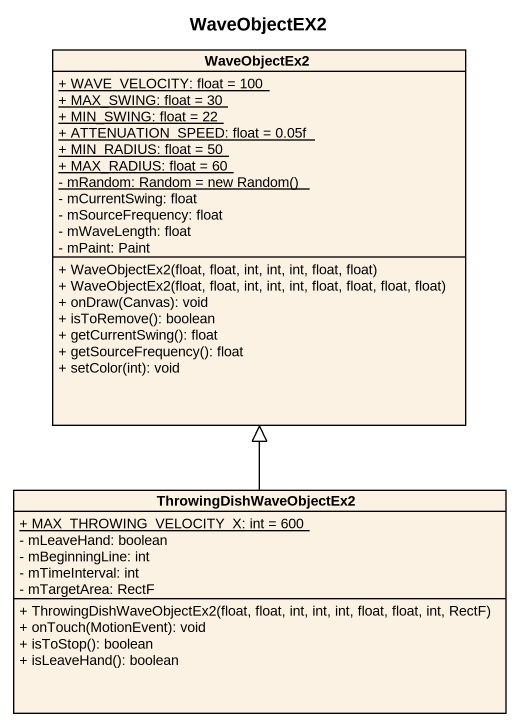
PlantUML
@startuml
title WaveObjectEX2
hide circle
hide empty members
skinparam classAttributeIconSize 0
class WaveObjectEx2 {
  {static} + WAVE_VELOCITY: float = 100
  {static} + MAX_SWING: float = 30
  {static} + MIN_SWING: float = 22
  {static} + ATTENUATION_SPEED: float = 0.05f
  {static} + MIN_RADIUS: float = 50
  {static} + MAX_RADIUS: float = 60
  {static} {field} - mRandom: Random = new Random()
  - mCurrentSwing: float
  - mSourceFrequency: float
  - mWaveLength: float
  - mPaint: Paint
  + WaveObjectEx2(float, float, int, int, int, float, float)
  + WaveObjectEx2(float, float, int, int, int, float, float, float, float)
  + onDraw(Canvas): void
  + isToRemove(): boolean
  + getCurrentSwing(): float
  + getSourceFrequency(): float
  + setColor(int): void
}
class ThrowingDishWaveObjectEx2 {
  {static} + MAX_THROWING_VELOCITY_X: int = 600
  - mLeaveHand: boolean
  - mBeginningLine: int
  - mTimeInterval: int
  - mTargetArea: RectF
  + ThrowingDishWaveObjectEx2(float, float, int, int, int, float, float, int, RectF)
  + onTouch(MotionEvent): void
  + isToStop(): boolean
  + isLeaveHand(): boolean
}
ThrowingDishWaveObjectEx2 -up-|> WaveObjectEx2
@enduml
